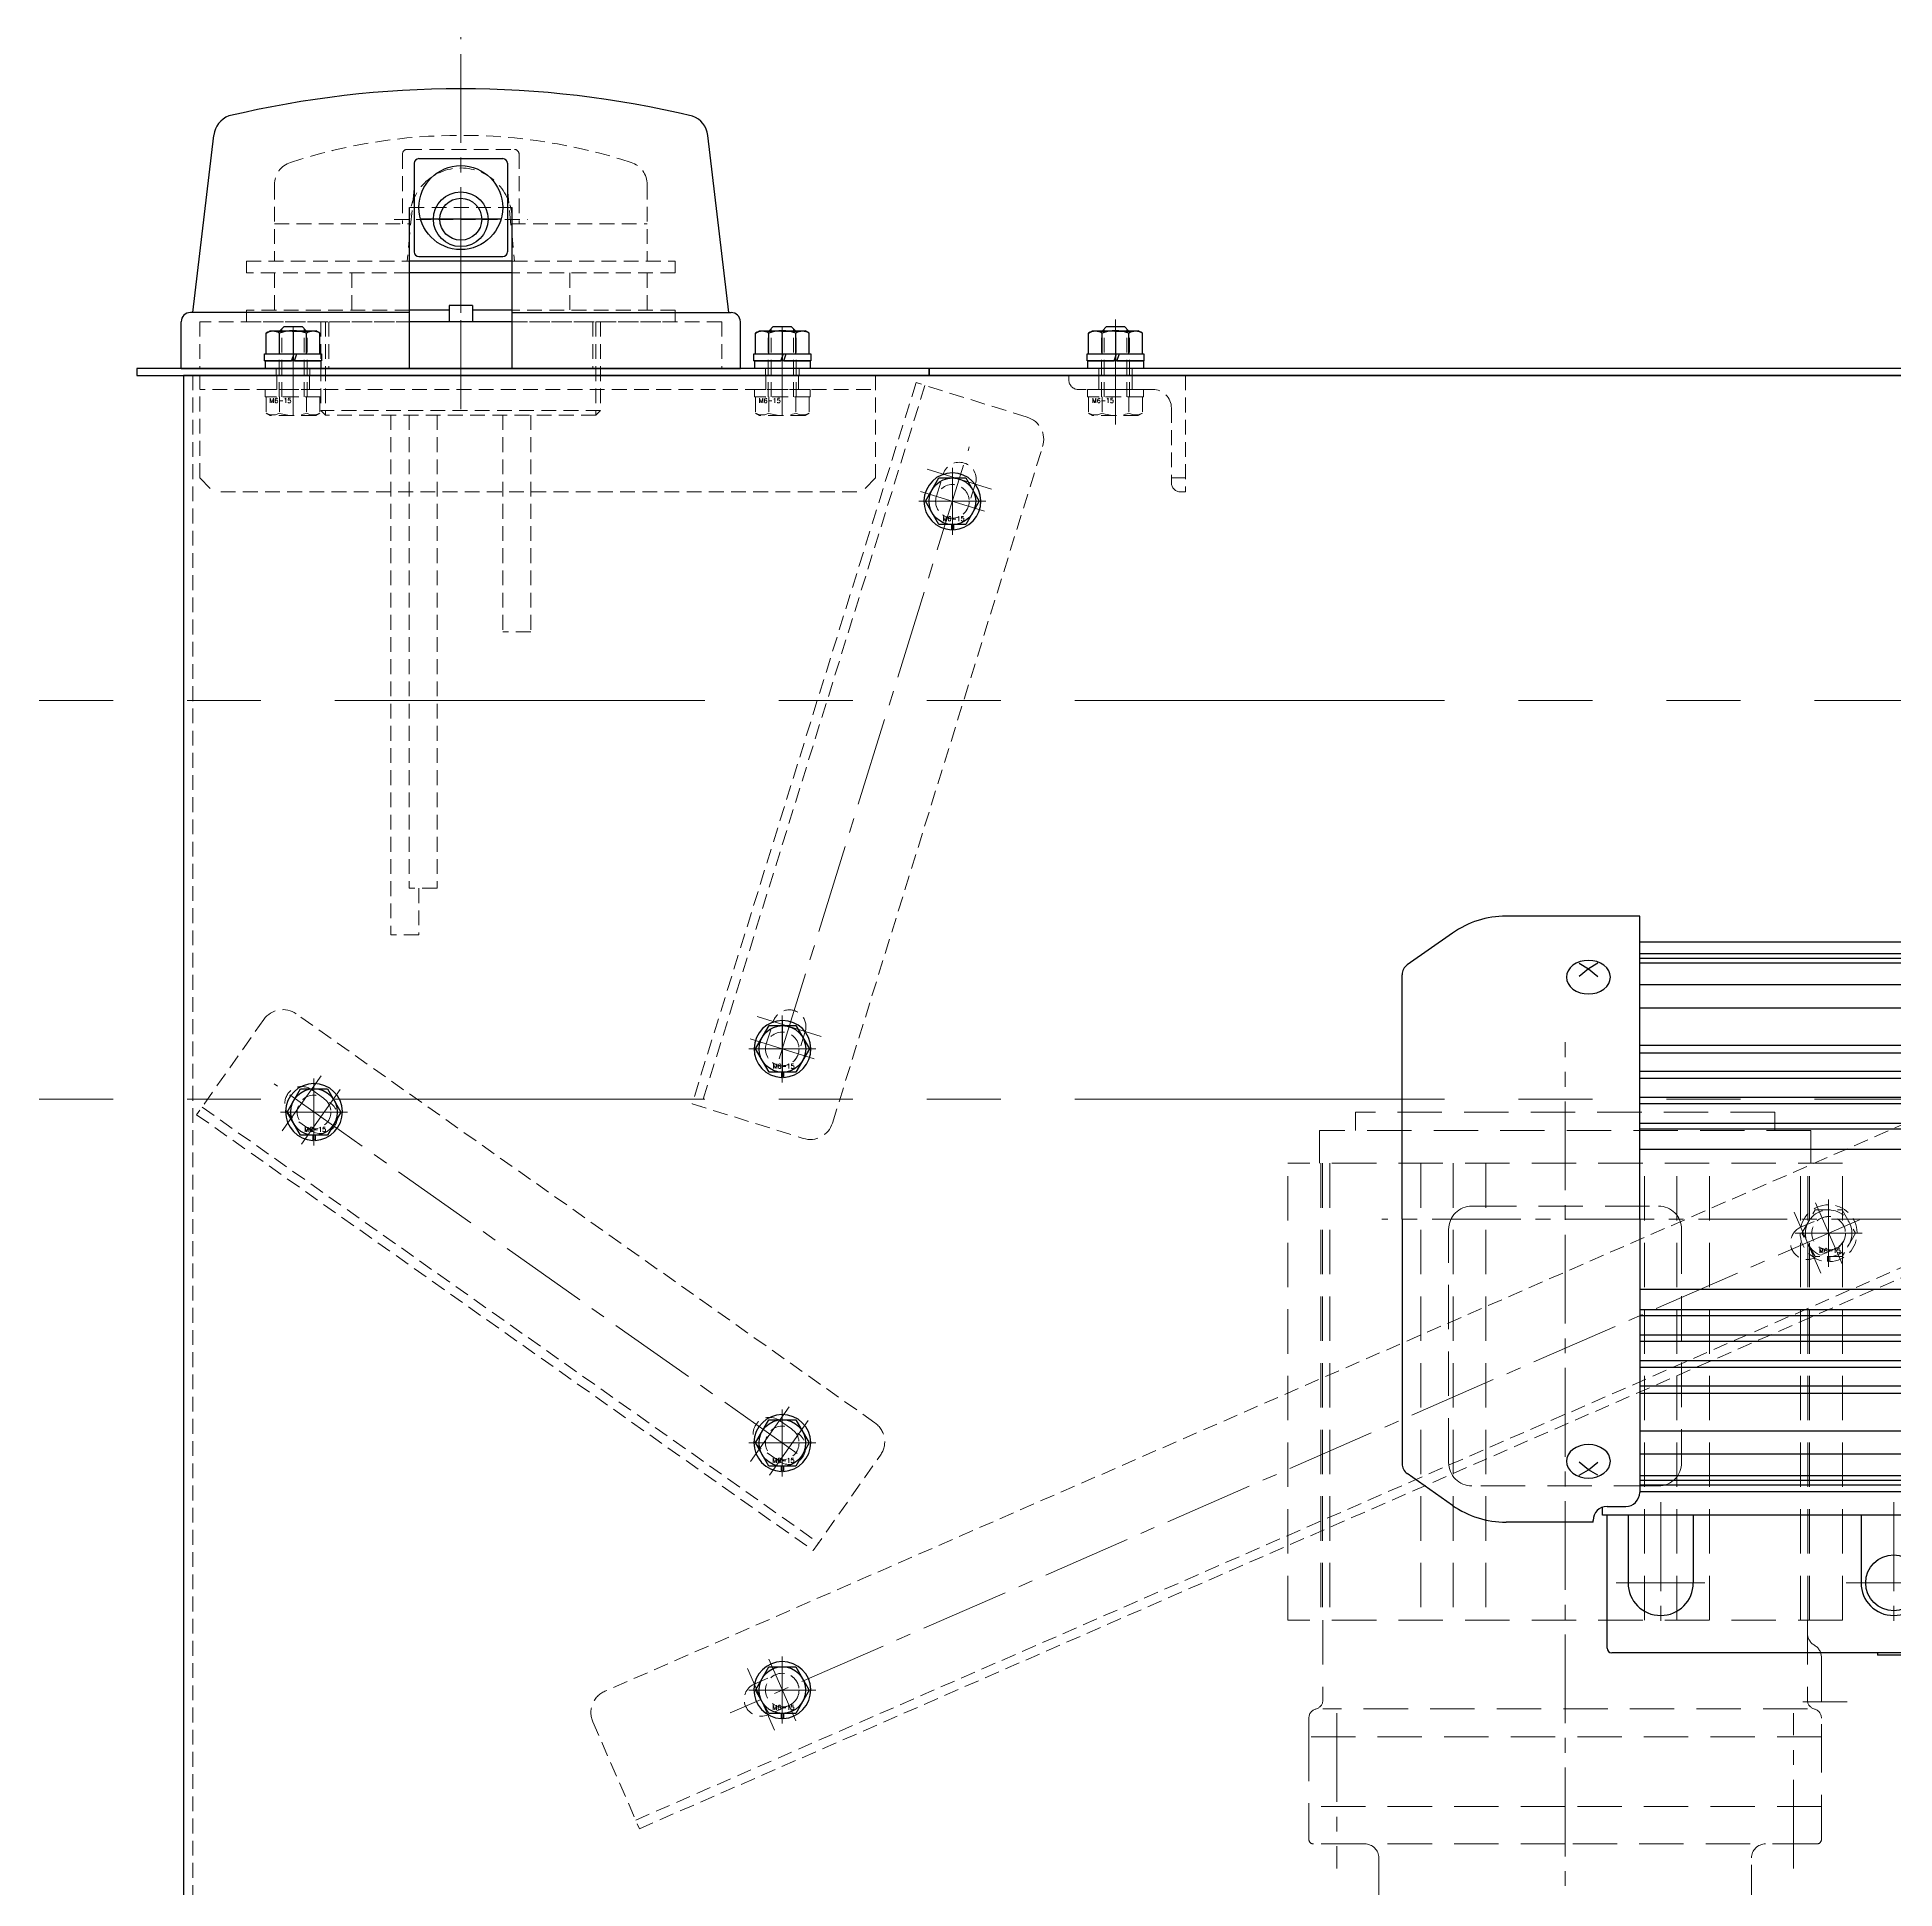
# Model space of a CAD drawing. Header units: millimetres. Extents: x 0 to 70370, y 0 to 11543.
# Drawn here: x 35754.9 to 36153.6, y 5348.5 to 5745.7 of the extents above; entities that cross this region are included whole.
import ezdxf

# ---------------------------------------------------------------- set-up
doc = ezdxf.new("R2010")
doc.units = ezdxf.units.MM
for name, pattern in [('CENTER2', [28.575, 19.05, -3.175, 3.175, -3.175]), ('HIDDEN2', [4.7625, 3.175, -1.5875]), ('PHANTOM2', [31.75, 15.875, -3.175, 3.175, -3.175, 3.175, -3.175])]:
    doc.linetypes.add(name, pattern=pattern)
for name, color, linetype, lineweight in [('01_外形線', 7, 'Continuous', 25), ('02_細線', 5, 'Continuous', 13), ('03_かくれ線', 6, 'HIDDEN2', 13), ('04_中心線', 1, 'CENTER2', 9), ('05_仮想線', 2, 'PHANTOM2', 13)]:
    doc.layers.add(name, color=color, linetype=linetype, lineweight=lineweight)
doc.styles.add('KSS_TXT', font='txt.shx', dxfattribs={"bigfont": 'extfont2.shx'})

# ---------------------------------------------------------------- blocks, each defined once
blk = doc.blocks.new('GM-SHYF-RH 0.4kW、1／160、＊＊V、60Hza')
at = {"layer": '01_外形線'}
for p, q in [((60, 72), (-105, 72)), ((60, 71), (-105, 71)), ((-84, 65.89), (-86.5, 64.44)), ((-86.5, 61.56), (-86.5, 64.44)), ((-84, 65.89), (-81.5, 64.44)), ((-81.5, 64.44), (-81.5, 61.56)), ((40, 65.89), (37.5, 64.44)), ((37.5, 61.56), (37.5, 64.44)), ((40, 65.89), (42.5, 64.44)), ((42.5, 64.44), (42.5, 61.56)), ((-117, 60), (-117, -92)), ((-116, 60), (-116, -92)), ((-84, 60.11), (-86.5, 61.56)), ((-81.5, 61.56), (-84, 60.11)), ((-68.09, 62.5), (24.09, 62.5)), ((24.09, 60.5), (-68.09, 60.5)), ((40, 60.11), (37.5, 61.56)), ((42.5, 61.56), (40, 60.11)), ((71, -92), (71, 60)), ((72, -92), (72, 60)), ((-242.5, 49), (-271.19, 49)), ((-242.5, -16), (-242.5, 49)), ((-282.67, 45.38), (-292.39, 38.57)), ((-145.5, 43.48), (-119.95, 43.94)), ((-242.5, 43.5), (-145.5, 43.5)), ((-242.5, 41), (-145.5, 41)), ((-242.5, 40), (-145.5, 40)), ((-175.5, 43.5), (-145.5, 43.5)), ((-145.5, -16), (-145.5, 43.5)), ((-145.5, 43.5), (-145.5, -16)), ((-139.5, 39.5), (-139.5, 40.5)), ((-128.5, -72.74), (-128.5, 40.74)), ((-293.5, -16), (-293.5, 36.44)), ((-255.5, 38.92), (-253.5, 37.74)), ((-253.5, 37.74), (-255.5, 36.09)), ((-251.5, 38.92), (-253.5, 37.74)), ((-253.5, 37.74), (-251.5, 36.09)), ((-242.5, 39), (-145.5, 39)), ((-139.5, 39.5), (-139.5, 39.1)), ((-136.5, 36.1), (-131.5, 36.1)), ((-242.5, 34.32), (-145.5, 34.32)), ((-117, 19.45), (-117, 33.23)), ((-107.5, -64.32), (-107.5, 32.32)), ((-105.5, 32.32), (-105.5, -64.32)), ((60.5, -64.32), (60.5, 32.32)), ((62.5, 32.32), (62.5, -64.32)), ((-242.5, 29.37), (-145.5, 29.37)), ((-136.5, 29.18), (-131.5, 29.18)), ((-139.5, 26.18), (-139.5, -16)), ((-242.5, 21.32), (-145.5, 21.32)), ((-136.5, 23), (-131.5, 23)), ((-5, 16.77), (-5, 20.8)), ((-5, 20.8), (5, 20.8)), ((5, 16.77), (5, 20.8)), ((-242.5, 19.71), (-145.5, 19.71)), ((-242.5, 15.75), (-145.5, 15.75)), ((-242.5, 14.28), (-145.5, 14.28)), ((-242.5, 10.19), (-145.5, 10.19)), ((-242.5, 8.83), (-145.5, 8.83)), ((-242.5, 4.64), (-145.5, 4.64)), ((-145.5, 4), (-139.5, 4)), ((-242.5, 3.37), (-145.5, 3.37)), ((-242.5, -1), (-145.5, -1)), ((-293.5, -16), (-293.5, -68.44)), ((-242.5, -16), (-242.5, -74.62)), ((-145.5, -16), (-145.5, -75.5)), ((-145.5, -75.5), (-145.5, -16)), ((-139.5, -58.18), (-139.5, -16)), ((-242.5, -31), (-145.5, -31)), ((-242.5, -35.37), (-145.5, -35.37)), ((-242.5, -36.64), (-145.5, -36.64)), ((-145.5, -36), (-139.5, -36)), ((-242.5, -40.83), (-145.5, -40.83)), ((-242.5, -42.19), (-145.5, -42.19)), ((-242.5, -46.28), (-145.5, -46.28)), ((-242.5, -47.75), (-145.5, -47.75)), ((-242.5, -51.71), (-145.5, -51.71)), ((-117, -51.45), (-117, -65.23)), ((-242.5, -53.32), (-145.5, -53.32)), ((-136.5, -55), (-131.5, -55)), ((-242.5, -61.37), (-145.5, -61.37)), ((-136.5, -61.18), (-131.5, -61.18)), ((-242.5, -66.32), (-145.5, -66.32)), ((-282.67, -77.38), (-292.39, -70.57)), ((-253.5, -69.74), (-255.5, -68.09)), ((-255.5, -70.92), (-253.5, -69.74)), ((-253.5, -69.74), (-251.5, -68.09)), ((-251.5, -70.92), (-253.5, -69.74)), ((-242.5, -71), (-145.5, -71)), ((-139.5, -71.5), (-139.5, -71.1)), ((-139.5, -71.5), (-139.5, -71.1)), ((-139.5, -71.5), (-139.5, -72.5)), ((-136.5, -68.1), (-131.5, -68.1)), ((-242.5, -72), (-145.5, -72)), ((-242.5, -73), (-145.5, -73)), ((-175.5, -74.5), (-242.5, -74.5)), ((-175.5, -79.5), (-175.5, -74.5)), ((-175.5, -75.5), (-145.5, -75.5)), ((-145.5, -75.48), (-119.95, -75.94)), ((-250.5, -79.5), (-250.5, -77.79)), ((-175.5, -79.5), (-250.5, -79.5)), ((-249.5, -77.62), (-245.5, -77.62)), ((-249.5, -108), (-249.5, -79.5)), ((-245, -79.5), (-245, -94)), ((-231, -79.5), (-231, -94)), ((-195, -79.5), (-195, -94)), ((-181, -79.5), (-181, -94)), ((-176.5, -108), (-176.5, -79.5)), ((-252.5, -81), (-271.19, -81)), ((-252.5, -81), (-252.5, -80.62)), ((-84, -92.11), (-86.5, -93.56)), ((-86.5, -96.44), (-86.5, -93.56)), ((-84, -92.11), (-81.5, -93.56)), ((-81.5, -93.56), (-81.5, -96.44)), ((-68.09, -92.5), (24.09, -92.5)), ((24.09, -94.5), (-68.09, -94.5)), ((40, -92.11), (37.5, -93.56)), ((37.5, -96.44), (37.5, -93.56)), ((40, -92.11), (42.5, -93.56)), ((42.5, -93.56), (42.5, -96.44)), ((-84, -97.89), (-86.5, -96.44)), ((-81.5, -96.44), (-84, -97.89)), ((40, -97.89), (37.5, -96.44)), ((42.5, -96.44), (40, -97.89)), ((-105, -103), (60, -103)), ((-105, -104), (60, -104)), ((-177.5, -109), (-248.5, -109)), ((-191.5, -109), (-191.5, -109.5)), ((-183.5, -109.5), (-191.5, -109.5)), ((-186, -109), (-186, -109.5)), ((-183.5, -109), (-183.5, -109.5))]:
    blk.add_line(p, q, dxfattribs=at)
for points in [[(-248.8, 35.92), (-248.89, 36.63), (-249.16, 37.3), (-249.59, 37.93), (-250.18, 38.47), (-250.89, 38.92), (-251.7, 39.25), (-252.58, 39.46), (-253.5, 39.53), (-254.42, 39.46), (-255.3, 39.25), (-256.11, 38.92), (-256.82, 38.47), (-257.41, 37.93), (-257.84, 37.3), (-258.11, 36.63), (-258.2, 35.92), (-258.11, 35.22), (-257.84, 34.54), (-257.41, 33.92), (-256.82, 33.38), (-256.11, 32.93), (-255.3, 32.59), (-254.42, 32.39), (-253.5, 32.32), (-252.58, 32.39), (-251.7, 32.59), (-250.89, 32.93), (-250.18, 33.38), (-249.59, 33.92), (-249.16, 34.54), (-248.89, 35.22)], [(-248.8, -67.92), (-248.89, -67.22), (-249.16, -66.54), (-249.59, -65.92), (-250.18, -65.38), (-250.89, -64.93), (-251.7, -64.59), (-252.58, -64.39), (-253.5, -64.32), (-254.42, -64.39), (-255.3, -64.59), (-256.11, -64.93), (-256.82, -65.38), (-257.41, -65.92), (-257.84, -66.54), (-258.11, -67.22), (-258.2, -67.92), (-258.11, -68.63), (-257.84, -69.3), (-257.41, -69.93), (-256.82, -70.47), (-256.11, -70.92), (-255.3, -71.25), (-254.42, -71.46), (-253.5, -71.53), (-252.58, -71.46), (-251.7, -71.25), (-250.89, -70.92), (-250.18, -70.47), (-249.59, -69.93), (-249.16, -69.3), (-248.89, -68.63)]]:
    blk.add_lwpolyline(points, close=True, dxfattribs=at)
for centre, radius in [((-84, 63), 5.5), ((-84, 63), 5), ((40, 63), 5.5), ((40, 63), 5), ((-102, 57), 10), ((-102, 57), 7), ((57, 57), 10), ((57, 57), 7), ((0, 0), 47.5), ((0, 0), 24), ((-102, -89), 10), ((57, -89), 10), ((-102, -89), 7), ((57, -89), 7), ((-188, -94), 6), ((-84, -95), 5.5), ((-84, -95), 5), ((40, -95), 5.5), ((40, -95), 5)]:
    blk.add_circle(centre, radius, dxfattribs=at)
for centre, radius, start, end in [((-105, 60), 12, 90, 180), ((60, 60), 12, 0, 90), ((-105, 60), 11, 90, 180), ((60, 60), 11, 0, 90), ((-68.09, 57), 5.5, 90, 159.3338), ((-68.09, 57), 3.5, 90, 159.3338), ((24.09, 57), 5.5, 20.6662, 90), ((24.09, 57), 3.5, 20.6662, 90), ((-84, 63), 13.5, 269.6249, 339.3338), ((-84, 63), 11.5, 269.6249, 339.3338), ((40, 63), 13.5, 200.6662, 266.9553), ((40, 63), 11.5, 200.6662, 266.9553), ((-271.19, 29), 20, 90, 125), ((-102, 57), 15.5, 279.2069, 328.412), ((-84.11, 46), 5.5, 89.6249, 148.412), ((-84.11, 46), 3.5, 89.6249, 148.412), ((39.1, 46.02), 3.5, 31.5123, 86.9553), ((39.1, 46.02), 5.5, 31.5123, 86.9553), ((57, 57), 17.5, 211.5123, 260.7931), ((57, 57), 15.5, 211.5123, 260.7931), ((-120, 46.94), 3, 271, 0), ((-102, 57), 17.5, 279.2069, 328.412), ((-142.5, 40.5), 3, 0, 90), ((-131.5, 40.74), 3, 0, 90.9812), ((-98, 32.32), 9.5, 99.2069, 180), ((53, 32.32), 9.5, 0, 80.7931), ((-290.9, 36.44), 2.6, 125, 180), ((-136.5, 39.1), 3, 180, 270), ((-131.5, 33.1), 3, 0, 90), ((-98, 32.32), 7.5, 99.2069, 180), ((53, 32.32), 7.5, 0, 80.7931), ((-136.5, 26.18), 3, 90, 180), ((-131.5, 26.18), 3, 0, 90), ((-136.5, 20), 3, 90, 180), ((0, 0), 17.5, 106.6015, 73.3985), ((-136.5, -52), 3, 180, 270), ((-136.5, -58.18), 3, 180, 270), ((-131.5, -58.18), 3, 270, 0), ((-131.5, -65.1), 3, 270, 0), ((-98, -64.32), 9.5, 180, 260.7931), ((-98, -64.32), 7.5, 180, 260.7931), ((53, -64.32), 7.5, 279.2069, 0), ((53, -64.32), 9.5, 279.2069, 0), ((-290.9, -68.44), 2.6, 180, 235), ((-136.5, -71.1), 3, 90, 180), ((-102, -89), 17.5, 31.586, 80.7931), ((57, -89), 17.5, 99.2069, 148.4898), ((-245.5, -74.62), 3, 270, 0), ((-142.5, -72.5), 3, 270, 0), ((-131.5, -72.74), 3, 269.0188, 0), ((-102, -89), 15.5, 31.586, 80.7931), ((57, -89), 15.5, 99.2069, 148.4898), ((-271.19, -61), 20, 235, 270), ((-249.5, -80.62), 3, 90, 180), ((-120, -78.94), 3, 0, 89), ((-84.11, -78), 5.5, 211.586, 270.3738), ((-84.11, -78), 3.5, 211.586, 270.3738), ((-84, -95), 13.5, 20.6684, 90.3738), ((-84, -95), 11.5, 20.6684, 90.3738), ((40, -95), 13.5, 93.046, 159.3316), ((40, -95), 11.5, 93.046, 159.3316), ((39.1, -78.02), 3.5, 273.046, 328.4898), ((39.1, -78.02), 5.5, 273.046, 328.4898), ((-68.09, -89), 5.5, 200.6684, 270), ((-68.09, -89), 3.5, 200.6684, 270), ((24.09, -89), 3.5, 270, 339.3316), ((24.09, -89), 5.5, 270, 339.3316), ((-238, -94), 7, 180, 0), ((-188, -94), 7, 180, 0), ((-105, -92), 12, 180, 270), ((-105, -92), 11, 180, 270), ((60, -92), 11, 270, 0), ((60, -92), 12, 270, 0), ((-248.5, -108), 1, 180, 270), ((-177.5, -108), 1, 270, 0)]:
    blk.add_arc(centre, radius, start, end, dxfattribs=at)
at = {"layer": '04_中心線'}
for p, q in [((-102, 69.46), (-102, 44.54)), ((-84, 70.38), (-84, 55.61)), ((40, 70.38), (40, 55.61)), ((57, 69.46), (57, 44.54)), ((0, 65.36), (0, -65.36)), ((-76.62, 63), (-91.38, 63)), ((47.38, 63), (32.62, 63)), ((-89.54, 57), (-114.46, 57)), ((69.46, 57), (44.54, 57)), ((65.36, 0), (-65.36, 0)), ((-96.56, -16), (-297.81, -16)), ((-238, -76.72), (-238, -104.7)), ((-188, -76.72), (-188, -104.7)), ((-102, -76.54), (-102, -101.46)), ((57, -76.54), (57, -101.46)), ((-84, -87.62), (-84, -102.39)), ((40, -87.62), (40, -102.39)), ((-89.54, -89), (-114.46, -89)), ((69.46, -89), (44.54, -89)), ((-247.59, -94), (-228.41, -94)), ((-198.19, -94), (-177.81, -94)), ((-76.62, -95), (-91.38, -95)), ((47.38, -95), (32.62, -95))]:
    blk.add_line(p, q, dxfattribs=at)

msp = doc.modelspace()

# ---------------------------------------------------------------- linework, layer by layer
for p, q in [((35834.846, 5674.679), (35834.846, 5709.179)), ((35856.846, 5674.679), (35856.846, 5709.179)), ((35856.846, 5684.679), (35834.846, 5684.679))]:
    msp.add_line(p, q)
at = {"layer": '01_外形線'}
for p, q in [((35788.346, 5686.679), (35792.846, 5724.679)), ((35903.346, 5686.679), (35898.846, 5724.679)), ((35835.846, 5718.679), (35835.846, 5699.679)), ((35836.846, 5719.679), (35854.846, 5719.679)), ((35855.846, 5718.679), (35855.846, 5699.679)), ((35854.492, 5706.679), (35837.346, 5706.679)), ((35856.846, 5697.679), (35834.846, 5697.679)), ((35836.846, 5698.679), (35854.846, 5698.679)), ((35856.846, 5695.179), (35834.846, 5695.179)), ((35834.846, 5686.679), (35787.846, 5686.679)), ((35848.346, 5688.179), (35843.346, 5688.179)), ((35843.346, 5688.179), (35843.346, 5684.679)), ((35848.346, 5688.179), (35848.346, 5684.679)), ((35856.846, 5687.179), (35848.346, 5687.179)), ((35856.846, 5686.679), (35903.846, 5686.679)), ((35785.846, 5674.679), (35785.846, 5684.679)), ((35804.072, 5682.275), (35804.946, 5682.779)), ((35804.072, 5677.779), (35804.072, 5682.275)), ((35804.946, 5682.779), (35814.746, 5682.779)), ((35806.959, 5677.679), (35806.959, 5682.175)), ((35807.046, 5682.779), (35807.846, 5683.579)), ((35811.846, 5683.579), (35807.846, 5683.579)), ((35809.846, 5682.679), (35809.846, 5677.679)), ((35812.646, 5682.779), (35811.846, 5683.579)), ((35812.733, 5677.779), (35812.733, 5682.275)), ((35815.619, 5682.275), (35814.746, 5682.779)), ((35815.619, 5677.779), (35815.619, 5682.275)), ((35905.846, 5674.679), (35905.846, 5684.679)), ((35909.072, 5682.275), (35909.946, 5682.779)), ((35909.072, 5677.779), (35909.072, 5682.275)), ((35909.946, 5682.779), (35919.746, 5682.779)), ((35911.959, 5677.679), (35911.959, 5682.175)), ((35912.046, 5682.779), (35912.846, 5683.579)), ((35916.846, 5683.579), (35912.846, 5683.579)), ((35914.846, 5682.679), (35914.846, 5677.679)), ((35917.646, 5682.779), (35916.846, 5683.579)), ((35917.733, 5677.779), (35917.733, 5682.275)), ((35920.619, 5682.275), (35919.746, 5682.779)), ((35920.619, 5677.779), (35920.619, 5682.275)), ((35980.572, 5682.275), (35981.446, 5682.779)), ((35980.572, 5677.779), (35980.572, 5682.275)), ((35981.446, 5682.779), (35991.246, 5682.779)), ((35983.459, 5677.679), (35983.459, 5682.175)), ((35983.546, 5682.779), (35984.346, 5683.579)), ((35988.346, 5683.579), (35984.346, 5683.579)), ((35986.346, 5682.679), (35986.346, 5677.679)), ((35989.146, 5682.779), (35988.346, 5683.579)), ((35989.233, 5677.779), (35989.233, 5682.275)), ((35992.119, 5682.275), (35991.246, 5682.779)), ((35992.119, 5677.779), (35992.119, 5682.275)), ((35803.746, 5677.779), (35810.092, 5677.779)), ((35803.746, 5676.279), (35803.746, 5677.779)), ((35804.072, 5677.779), (35815.619, 5677.779)), ((35809.546, 5676.279), (35810.092, 5677.779)), ((35809.846, 5677.779), (35809.846, 5676.279)), ((35810.146, 5676.279), (35810.692, 5677.779)), ((35810.692, 5677.779), (35815.946, 5677.779)), ((35815.946, 5677.779), (35815.946, 5676.279)), ((35908.746, 5677.779), (35915.092, 5677.779)), ((35908.746, 5676.279), (35908.746, 5677.779)), ((35909.072, 5677.779), (35920.619, 5677.779)), ((35914.546, 5676.279), (35915.092, 5677.779)), ((35914.846, 5677.779), (35914.846, 5676.279)), ((35915.146, 5676.279), (35915.692, 5677.779)), ((35915.692, 5677.779), (35920.946, 5677.779)), ((35920.946, 5677.779), (35920.946, 5676.279)), ((35980.246, 5677.779), (35986.592, 5677.779)), ((35980.246, 5676.279), (35980.246, 5677.779)), ((35980.572, 5677.779), (35992.119, 5677.779)), ((35986.046, 5676.279), (35986.592, 5677.779)), ((35986.346, 5677.779), (35986.346, 5676.279)), ((35986.646, 5676.279), (35987.192, 5677.779)), ((35987.192, 5677.779), (35992.446, 5677.779)), ((35992.446, 5677.779), (35992.446, 5676.279)), ((35785.846, 5674.679), (35905.846, 5674.679)), ((35786.346, 5673.179), (35786.346, 5328.179)), ((36181.346, 5673.179), (35786.346, 5673.179)), ((35803.746, 5676.279), (35809.546, 5676.279)), ((35815.846, 5676.279), (35803.846, 5676.279)), ((35803.846, 5676.279), (35803.846, 5674.679)), ((35815.846, 5674.679), (35803.846, 5674.679)), ((35810.146, 5676.279), (35815.946, 5676.279)), ((35815.846, 5676.279), (35815.846, 5674.679)), ((35908.746, 5676.279), (35914.546, 5676.279)), ((35920.846, 5676.279), (35908.846, 5676.279)), ((35908.846, 5676.279), (35908.846, 5674.679)), ((35920.846, 5674.679), (35908.846, 5674.679)), ((35915.146, 5676.279), (35920.946, 5676.279)), ((35920.846, 5676.279), (35920.846, 5674.679)), ((36508.346, 5674.679), (35946.346, 5674.679)), ((35946.346, 5674.679), (35946.346, 5673.179)), ((35946.346, 5673.179), (36508.346, 5673.179)), ((35980.246, 5676.279), (35986.046, 5676.279)), ((35992.346, 5676.279), (35980.346, 5676.279)), ((35980.346, 5676.279), (35980.346, 5674.679)), ((35992.346, 5674.679), (35980.346, 5674.679)), ((35986.646, 5676.279), (35992.446, 5676.279)), ((35992.346, 5676.279), (35992.346, 5674.679)), ((35945.572, 5646.179), (35948.459, 5651.179)), ((35948.459, 5651.179), (35954.233, 5651.179)), ((35954.233, 5651.179), (35957.119, 5646.179)), ((35948.459, 5641.179), (35945.572, 5646.179)), ((35957.119, 5646.179), (35954.233, 5641.179)), ((35954.233, 5641.179), (35948.459, 5641.179)), ((35951.121, 5641.179), (35951.121, 5640.083)), ((35951.571, 5641.179), (35951.571, 5640.083)), ((35909.105, 5528.71), (35911.992, 5533.71)), ((35911.992, 5533.71), (35917.766, 5533.71)), ((35917.766, 5533.71), (35920.652, 5528.71)), ((35911.992, 5523.71), (35909.105, 5528.71)), ((35920.652, 5528.71), (35917.766, 5523.71)), ((35917.766, 5523.71), (35911.992, 5523.71)), ((35914.654, 5523.71), (35914.654, 5522.614)), ((35915.104, 5523.71), (35915.104, 5522.614)), ((35808.572, 5515.179), (35811.459, 5520.179)), ((35811.459, 5520.179), (35817.233, 5520.179)), ((35817.233, 5520.179), (35820.119, 5515.179)), ((35811.459, 5510.179), (35808.572, 5515.179)), ((35820.119, 5515.179), (35817.233, 5510.179)), ((35817.233, 5510.179), (35811.459, 5510.179)), ((35814.121, 5510.179), (35814.121, 5509.083)), ((35814.571, 5510.179), (35814.571, 5509.083)), ((35909.072, 5444.179), (35911.959, 5449.179)), ((35911.959, 5449.179), (35917.733, 5449.179)), ((35917.733, 5449.179), (35920.619, 5444.179)), ((35911.959, 5439.179), (35909.072, 5444.179)), ((35920.619, 5444.179), (35917.733, 5439.179)), ((35917.733, 5439.179), (35911.959, 5439.179)), ((35914.621, 5439.179), (35914.621, 5438.083)), ((35915.071, 5439.179), (35915.071, 5438.083)), ((35909.072, 5391.179), (35911.959, 5396.179)), ((35911.959, 5396.179), (35917.733, 5396.179)), ((35917.733, 5396.179), (35920.619, 5391.179)), ((35911.959, 5386.179), (35909.072, 5391.179)), ((35920.619, 5391.179), (35917.733, 5386.179)), ((35917.733, 5386.179), (35911.959, 5386.179)), ((35914.621, 5386.179), (35914.621, 5385.083)), ((35915.071, 5386.179), (35915.071, 5385.083))]:
    msp.add_line(p, q, dxfattribs=at)
for points in [[(35843.346, 5687.179), (35834.846, 5687.179)], [(35946.346, 5674.679), (35776.346, 5674.679), (35776.346, 5673.179), (35946.346, 5673.179), (35946.346, 5674.679)]]:
    msp.add_lwpolyline(points, dxfattribs=at)
for centre, radius in [((35845.846, 5709.179), 9), ((35845.846, 5706.679), 5.866), ((35845.846, 5706.679), 4.5), ((35951.346, 5646.179), 5), ((35914.879, 5528.71), 5), ((35814.346, 5515.179), 5), ((35914.846, 5444.179), 5), ((35914.846, 5391.179), 5)]:
    msp.add_circle(centre, radius, dxfattribs=at)
for centre, radius, start, end in [((35845.782, 5520.244), 214.424, 76.56501, 103.39964), ((35797.813, 5724.137), 5, 110.14987, 173.41806), ((35893.879, 5724.106), 5, 6.58194, 69.85013), ((35836.846, 5718.679), 1, 90, 180), ((35854.846, 5718.679), 1, 0, 90), ((35836.846, 5699.679), 1, 180, 270), ((35854.846, 5699.679), 1, 270, 0), ((35787.846, 5684.679), 2, 90, 180), ((35903.846, 5684.679), 2, 0, 90), ((35805.516, 5679.775), 2.887, 60.00001, 119.99999), ((35809.846, 5674.265), 8.514, 70.18087, 109.81913), ((35814.176, 5679.775), 2.887, 60.00001, 119.99999), ((35910.516, 5679.775), 2.887, 60.00001, 119.99999), ((35914.846, 5674.265), 8.514, 70.18087, 109.81913), ((35919.176, 5679.775), 2.887, 60.00001, 119.99999), ((35982.016, 5679.775), 2.887, 60.00001, 119.99999), ((35986.346, 5674.265), 8.514, 70.18087, 109.81913), ((35990.676, 5679.775), 2.887, 60.00001, 119.99999), ((35951.346, 5646.179), 6.1, 272.11385, 267.88615), ((35951.346, 5646.179), 6, 267.8509, 272.11385), ((35914.879, 5528.71), 6.1, 272.11385, 267.88615), ((35914.879, 5528.71), 6, 267.8509, 272.11385), ((35814.346, 5515.179), 6.1, 272.11385, 267.88615), ((35814.346, 5515.179), 6, 267.8509, 272.11385), ((35914.846, 5444.179), 6.1, 272.11385, 267.88615), ((35914.846, 5444.179), 6, 267.8509, 272.11385), ((35914.846, 5391.179), 6.1, 272.11385, 267.88615), ((35914.846, 5391.179), 6, 267.8509, 272.11385)]:
    msp.add_arc(centre, radius, start, end, dxfattribs=at)
at = {"layer": '02_細線'}
for p, q in [((35807.446, 5683.179), (35807.446, 5682.779)), ((35812.246, 5683.179), (35812.246, 5682.779)), ((35912.446, 5683.179), (35912.446, 5682.779)), ((35917.246, 5683.179), (35917.246, 5682.779)), ((35983.946, 5683.179), (35983.946, 5682.779)), ((35988.746, 5683.179), (35988.746, 5682.779))]:
    msp.add_line(p, q, dxfattribs=at)
at = {"layer": '03_かくれ線'}
for p, q in [((35834.346, 5721.679), (35857.346, 5721.679)), ((35833.346, 5720.679), (35833.346, 5705.679)), ((35858.346, 5720.679), (35858.346, 5705.679)), ((35805.846, 5714.111), (35805.846, 5697.679)), ((35835.846, 5713.291), (35834.315, 5697.679)), ((35855.846, 5713.291), (35857.377, 5697.679)), ((35885.846, 5714.111), (35885.846, 5697.679)), ((35834.846, 5709.179), (35856.846, 5709.179)), ((35805.846, 5705.679), (35835.1, 5705.679)), ((35831.521, 5706.64), (35860.171, 5706.64)), ((35834.846, 5706.679), (35834.846, 5674.679)), ((35856.592, 5705.679), (35885.846, 5705.679)), ((35856.846, 5706.679), (35856.846, 5674.679)), ((35799.846, 5697.679), (35891.846, 5697.679)), ((35799.846, 5695.179), (35799.846, 5697.679)), ((35891.846, 5697.679), (35891.846, 5695.179)), ((35891.846, 5695.179), (35799.846, 5695.179)), ((35805.846, 5695.179), (35805.846, 5687.179)), ((35822.476, 5695.179), (35822.476, 5687.179)), ((35845.846, 5694.55), (35845.846, 5667.144)), ((35869.216, 5695.179), (35869.216, 5687.179)), ((35885.846, 5695.179), (35885.846, 5687.179)), ((35834.846, 5687.179), (35799.846, 5687.179)), ((35799.846, 5687.179), (35799.846, 5684.679)), ((35891.846, 5687.179), (35856.846, 5687.179)), ((35891.846, 5684.679), (35891.846, 5687.179)), ((35901.846, 5684.679), (35789.846, 5684.679)), ((35789.846, 5684.679), (35789.846, 5674.679)), ((35799.846, 5684.679), (35891.846, 5684.679)), ((35806.846, 5682.579), (35807.046, 5682.779)), ((35812.846, 5682.579), (35806.846, 5682.579)), ((35806.846, 5668.579), (35806.846, 5682.579)), ((35807.446, 5668.579), (35807.446, 5682.779)), ((35812.246, 5668.579), (35812.246, 5682.779)), ((35812.846, 5682.579), (35812.646, 5682.779)), ((35812.846, 5668.579), (35812.846, 5682.579)), ((35815.846, 5684.679), (35815.846, 5665.679)), ((35816.846, 5684.679), (35816.846, 5664.679)), ((35817.517, 5684.679), (35817.517, 5674.679)), ((35874.174, 5684.679), (35874.174, 5674.679)), ((35874.846, 5684.679), (35874.846, 5664.679)), ((35875.846, 5684.679), (35875.846, 5665.679)), ((35901.846, 5684.679), (35901.846, 5674.679)), ((35911.846, 5682.579), (35912.046, 5682.779)), ((35917.846, 5682.579), (35911.846, 5682.579)), ((35911.846, 5668.579), (35911.846, 5682.579)), ((35912.446, 5668.579), (35912.446, 5682.779)), ((35917.246, 5668.579), (35917.246, 5682.779)), ((35917.846, 5682.579), (35917.646, 5682.779)), ((35917.846, 5668.579), (35917.846, 5682.579)), ((35983.346, 5682.579), (35983.546, 5682.779)), ((35989.346, 5682.579), (35983.346, 5682.579)), ((35983.346, 5668.579), (35983.346, 5682.579)), ((35983.946, 5668.579), (35983.946, 5682.779)), ((35988.746, 5668.579), (35988.746, 5682.779)), ((35989.346, 5682.579), (35989.146, 5682.779)), ((35989.346, 5668.579), (35989.346, 5682.579)), ((35986.346, 5665.179), (35986.346, 5678.179)), ((35788.346, 5673.179), (35788.346, 5305.179)), ((35896.846, 5674.679), (35789.846, 5674.679)), ((35789.846, 5651.179), (35789.846, 5673.179)), ((35933.846, 5673.179), (35789.846, 5673.179)), ((35806.246, 5674.679), (35806.246, 5673.179)), ((35806.346, 5670.179), (35806.346, 5673.179)), ((35813.346, 5670.179), (35813.346, 5673.179)), ((35813.446, 5674.679), (35813.446, 5673.179)), ((35815.846, 5674.679), (35815.846, 5673.179)), ((35875.846, 5674.679), (35875.846, 5673.179)), ((35901.846, 5674.679), (35896.846, 5674.679)), ((35911.246, 5674.679), (35911.246, 5673.179)), ((35911.346, 5670.179), (35911.346, 5673.179)), ((35918.346, 5670.179), (35918.346, 5673.179)), ((35918.446, 5674.679), (35918.446, 5673.179)), ((35934.846, 5673.179), (35934.846, 5651.179)), ((36001.346, 5673.179), (35976.346, 5673.179)), ((35976.346, 5673.179), (35976.346, 5672.179)), ((35982.746, 5672.679), (35982.746, 5674.679)), ((35982.746, 5673.179), (35982.746, 5674.679)), ((35982.746, 5673.179), (35982.746, 5674.679)), ((35982.746, 5674.679), (35982.746, 5673.179)), ((35982.746, 5670.179), (35982.746, 5673.179)), ((35982.746, 5673.179), (35982.746, 5670.179)), ((35989.946, 5672.679), (35989.946, 5674.679)), ((35989.946, 5673.179), (35989.946, 5674.679)), ((35989.946, 5673.179), (35989.946, 5674.679)), ((35989.946, 5674.679), (35989.946, 5673.179)), ((35989.946, 5670.179), (35989.946, 5673.179)), ((35989.946, 5673.179), (35989.946, 5670.179)), ((36001.346, 5673.179), (36001.346, 5648.179)), ((35933.846, 5670.179), (35789.846, 5670.179)), ((35815.846, 5670.179), (35803.846, 5670.179)), ((35803.846, 5670.179), (35803.846, 5668.579)), ((35815.846, 5670.179), (35815.846, 5668.579)), ((35943.55, 5671.64), (35895.477, 5516.937)), ((35945.46, 5671.046), (35897.387, 5516.343)), ((35920.846, 5670.179), (35908.846, 5670.179)), ((35908.846, 5670.179), (35908.846, 5668.579)), ((35920.846, 5670.179), (35920.846, 5668.579)), ((35967.424, 5664.221), (35943.55, 5671.64)), ((35994.346, 5670.179), (35978.346, 5670.179)), ((35992.346, 5670.179), (35980.346, 5670.179)), ((35980.346, 5670.179), (35980.346, 5668.579)), ((35992.346, 5670.179), (35992.346, 5668.579)), ((35815.846, 5668.579), (35803.846, 5668.579)), ((35804.072, 5668.579), (35804.072, 5665.084)), ((35815.619, 5668.579), (35804.072, 5668.579)), ((35804.072, 5665.084), (35804.946, 5664.579)), ((35806.959, 5668.579), (35806.959, 5665.084)), ((35812.733, 5668.579), (35812.733, 5665.084)), ((35815.619, 5665.084), (35814.746, 5664.579)), ((35815.619, 5668.579), (35815.619, 5665.084)), ((35875.846, 5665.679), (35815.846, 5665.679)), ((35816.846, 5664.679), (35815.846, 5665.679)), ((35875.846, 5665.679), (35874.846, 5664.679)), ((35920.846, 5668.579), (35908.846, 5668.579)), ((35909.072, 5668.579), (35909.072, 5665.084)), ((35920.619, 5668.579), (35909.072, 5668.579)), ((35909.072, 5665.084), (35909.946, 5664.579)), ((35911.959, 5668.579), (35911.959, 5665.084)), ((35917.733, 5668.579), (35917.733, 5665.084)), ((35920.619, 5665.084), (35919.746, 5664.579)), ((35920.619, 5668.579), (35920.619, 5665.084)), ((35992.346, 5668.579), (35980.346, 5668.579)), ((35980.572, 5668.579), (35980.572, 5665.084)), ((35992.119, 5668.579), (35980.572, 5668.579)), ((35980.572, 5665.084), (35981.446, 5664.579)), ((35983.459, 5668.579), (35983.459, 5665.084)), ((35989.233, 5668.579), (35989.233, 5665.084)), ((35992.119, 5665.084), (35991.246, 5664.579)), ((35992.119, 5668.579), (35992.119, 5665.084)), ((35998.346, 5666.179), (35998.346, 5650.179)), ((35814.746, 5664.579), (35804.946, 5664.579)), ((35874.846, 5664.679), (35816.846, 5664.679)), ((35830.825, 5664.679), (35830.825, 5553.179)), ((35834.754, 5664.679), (35834.754, 5563.179)), ((35840.754, 5664.679), (35840.754, 5563.179)), ((35854.867, 5664.679), (35854.867, 5618.179)), ((35860.867, 5664.679), (35860.867, 5618.179)), ((35919.746, 5664.579), (35909.946, 5664.579)), ((35991.246, 5664.579), (35981.446, 5664.579)), ((35925.609, 5512.809), (35970.715, 5657.962)), ((35789.846, 5651.179), (35792.846, 5648.179)), ((35934.846, 5651.179), (35931.846, 5648.179)), ((35998.346, 5651.179), (36001.346, 5651.179)), ((35930.846, 5648.179), (35792.846, 5648.179)), ((36001.346, 5648.179), (36000.346, 5648.179)), ((35860.867, 5618.179), (35854.867, 5618.179)), ((35840.754, 5563.179), (35834.754, 5563.179)), ((35836.825, 5563.179), (35836.825, 5553.179)), ((35836.825, 5553.179), (35830.825, 5553.179)), ((35803.588, 5535.023), (35789.163, 5514.605)), ((35934.701, 5448.518), (35810.556, 5536.222)), ((35789.163, 5514.605), (35921.475, 5421.13)), ((35790.317, 5516.238), (35922.629, 5422.764)), ((35895.477, 5516.937), (35919.351, 5509.518)), ((36133.619, 5489.179), (36136.506, 5494.179)), ((36136.506, 5494.179), (36142.279, 5494.179)), ((36142.279, 5494.179), (36145.166, 5489.179)), ((35883.385, 5363.265), (36176.67, 5491.265)), ((36136.506, 5484.179), (36133.619, 5489.179)), ((36145.166, 5489.179), (36142.279, 5484.179)), ((36142.279, 5484.179), (36136.506, 5484.179)), ((36139.167, 5484.179), (36139.167, 5483.083)), ((36139.617, 5484.179), (36139.617, 5483.083)), ((35921.475, 5421.13), (35935.9, 5441.549))]:
    msp.add_line(p, q, dxfattribs=at)
at = {"layer": '03_かくれ線', "ltscale": 3, "transparency": 33554559}
for p, q in [((36127.846, 5515.18), (36037.846, 5515.18)), ((36037.846, 5515.18), (36037.846, 5511.18)), ((36127.846, 5511.18), (36127.846, 5515.18)), ((36135.596, 5511.18), (36030.096, 5511.18)), ((36030.096, 5504.179), (36030.096, 5511.18)), ((36135.596, 5511.18), (36135.596, 5504.179)), ((36142.346, 5504.179), (36023.346, 5504.179)), ((36023.346, 5406.179), (36023.346, 5504.179)), ((36030.418, 5504.179), (36030.418, 5406.179)), ((36030.737, 5504.179), (36030.737, 5406.179)), ((36032.315, 5504.179), (36032.315, 5406.179)), ((36051.847, 5504.179), (36051.847, 5406.179)), ((36058.847, 5504.179), (36058.847, 5406.179)), ((36065.847, 5504.179), (36065.847, 5406.179)), ((36099.845, 5406.179), (36099.845, 5504.179)), ((36106.845, 5406.179), (36106.845, 5504.179)), ((36113.845, 5406.179), (36113.845, 5504.179)), ((36133.377, 5406.179), (36133.377, 5504.179)), ((36134.955, 5406.179), (36134.955, 5504.179)), ((36135.274, 5406.179), (36135.274, 5504.179)), ((36142.346, 5406.179), (36142.346, 5504.179)), ((36062.846, 5494.99), (36102.846, 5494.99)), ((36057.846, 5439.99), (36057.846, 5489.99)), ((36107.846, 5489.99), (36107.846, 5439.99)), ((36102.846, 5434.99), (36062.846, 5434.99)), ((36142.346, 5406.179), (36023.346, 5406.179)), ((36030.846, 5406.179), (36030.846, 5389.052)), ((36134.846, 5406.179), (36134.846, 5389.052)), ((36137.846, 5398.179), (36137.846, 5381.179)), ((36134.846, 5387.179), (36030.846, 5387.179)), ((36143.345, 5388.679), (36130.248, 5388.679)), ((36027.846, 5385.179), (36027.846, 5381.179)), ((36137.846, 5381.179), (36027.846, 5381.179)), ((36027.846, 5381.179), (36027.846, 5359.179)), ((36137.846, 5359.179), (36137.846, 5381.179)), ((36082.846, 5366.179), (36027.846, 5366.179)), ((36137.846, 5366.179), (36082.846, 5366.179)), ((36082.846, 5358.179), (36028.846, 5358.179)), ((36136.846, 5358.179), (36082.846, 5358.179)), ((36042.846, 5355.179), (36042.846, 5344.179)), ((36122.846, 5344.179), (36122.846, 5355.179))]:
    msp.add_line(p, q, dxfattribs=at)
at = {"layer": '03_かくれ線'}
for points in [[(35949.392, 5652.022, -1), (35956.268, 5649.886), (35954.784, 5645.111, -1), (35947.908, 5647.248)], [(35912.892, 5534.563, -1), (35919.768, 5532.426), (35918.284, 5527.651, -1), (35911.408, 5529.788)], [(35809.625, 5514.107, -1), (35813.78, 5519.987), (35817.863, 5517.102, -1), (35813.709, 5511.222)], [(36167.47, 5512.344, 0.4142136), (36160.888, 5514.927), (35876.768, 5390.927, 0.4142136), (35874.185, 5384.345), (35884.185, 5361.432), (36177.47, 5489.432)], [(36136.263, 5483.848, -1), (36133.383, 5490.447), (36137.966, 5492.447, -1), (36140.846, 5485.848)], [(35910.084, 5443.135, -1), (35914.239, 5449.016), (35918.323, 5446.131, -1), (35914.168, 5440.25)], [(35911.703, 5385.88, -1), (35908.823, 5392.479), (35913.406, 5394.479, -1), (35916.286, 5387.88)]]:
    msp.add_lwpolyline(points, format="xyb", close=True, dxfattribs=at)
for centre, radius in [((35951.346, 5646.179), 3.6), ((35914.846, 5528.71), 3.6), ((35814.346, 5515.179), 3.6), ((36139.392, 5489.179), 5), ((36139.392, 5489.179), 3.6), ((35914.846, 5444.179), 3.6), ((35914.846, 5391.179), 3.6)]:
    msp.add_circle(centre, radius, dxfattribs=at)
for centre, radius, start, end in [((35845.846, 5606.894), 117.786, 71.9213, 108.0787), ((35834.346, 5720.679), 1, 90, 180), ((35857.346, 5720.679), 1, 0, 90), ((35810.846, 5714.111), 5, 108.0787, 180), ((35845.846, 5706.679), 11, 0, 180), ((35880.846, 5714.111), 5, 0, 71.9213), ((35978.346, 5672.179), 2, 180, 270), ((35994.346, 5666.179), 4, 0, 90), ((35805.516, 5667.584), 2.887, 240.00001, 299.99999), ((35809.846, 5673.094), 8.514, 250.18087, 289.81913), ((35814.176, 5667.584), 2.887, 240.00001, 299.99999), ((35910.516, 5667.584), 2.887, 240.00001, 299.99999), ((35914.846, 5673.094), 8.514, 250.18087, 289.81913), ((35919.176, 5667.584), 2.887, 240.00001, 299.99999), ((35982.016, 5667.584), 2.887, 240.00001, 299.99999), ((35986.346, 5673.094), 8.514, 250.18087, 289.81913), ((35990.676, 5667.584), 2.887, 240.00001, 299.99999), ((35965.94, 5659.446), 5, 342.73762, 72.73762), ((36000.346, 5650.179), 2, 180, 270), ((35807.671, 5532.138), 5, 54.76003, 144.76003), ((35920.835, 5514.293), 5, 252.73762, 342.73762), ((36139.392, 5489.179), 6.1, 272.11385, 267.88615), ((36139.392, 5489.179), 6, 267.8509, 272.11385), ((35931.816, 5444.434), 5, 324.76003, 54.76003)]:
    msp.add_arc(centre, radius, start, end, dxfattribs=at)
at = {"layer": '03_かくれ線', "ltscale": 3, "transparency": 33554559}
for centre, radius, start, end in [((36062.846, 5489.99), 5, 90, 180), ((36102.846, 5489.99), 5, 0, 90), ((36062.846, 5439.99), 5, 180, 270), ((36102.846, 5439.99), 5, 270, 0), ((36137.846, 5403.375), 3, 180, 239.99974), ((36134.846, 5398.179), 3, 0, 59.99974), ((36029.846, 5385.179), 2, 104.47729, 180), ((36028.846, 5389.052), 2, 284.47729, 0), ((36136.846, 5389.052), 2, 180, 255.52271), ((36135.846, 5385.179), 2, 0, 75.52271), ((36028.846, 5359.179), 1, 180, 270), ((36039.846, 5355.179), 3, 0, 90), ((36125.846, 5355.179), 3, 90, 180), ((36136.846, 5359.179), 1, 270, 0)]:
    msp.add_arc(centre, radius, start, end, dxfattribs=at)
at = {"layer": '04_中心線'}
for p, q in [((35845.846, 5665.918), (35845.846, 5745.74)), ((35986.346, 5685.179), (35986.346, 5662.679)), ((35809.846, 5683.579), (35809.846, 5664.579)), ((35914.846, 5683.579), (35914.846, 5664.579)), ((35986.346, 5662.679), (35986.346, 5684.679)), ((35986.346, 5665.679), (35986.346, 5684.679)), ((35986.346, 5663.179), (35986.346, 5684.679)), ((35986.346, 5683.579), (35986.346, 5664.579)), ((35809.846, 5667.679), (35809.846, 5680.179)), ((35809.846, 5665.179), (35809.846, 5678.179)), ((35845.846, 5667.679), (35845.846, 5680.179)), ((35914.846, 5667.679), (35914.846, 5680.179)), ((35914.846, 5665.179), (35914.846, 5678.179)), ((35986.346, 5664.679), (35986.346, 5677.679)), ((35914.193, 5526.619), (35954.966, 5657.83)), ((35945.954, 5653.091), (35959.705, 5648.818)), ((35951.346, 5638.979), (35951.346, 5653.379)), ((35951.346, 5652.279), (35951.346, 5640.079)), ((35958.546, 5646.179), (35944.146, 5646.179)), ((35944.47, 5648.316), (35958.222, 5644.043)), ((35945.246, 5646.179), (35957.446, 5646.179)), ((35909.454, 5535.631), (35923.205, 5531.358)), ((35914.846, 5521.51), (35914.846, 5535.91)), ((35914.879, 5534.81), (35914.879, 5522.61)), ((35907.97, 5530.856), (35921.656, 5526.604)), ((36082.846, 5041.179), (36082.846, 5530.18)), ((35922.046, 5528.71), (35907.646, 5528.71)), ((35908.779, 5528.71), (35920.979, 5528.71)), ((35807.548, 5511.166), (35815.857, 5522.928)), ((35814.346, 5507.979), (35814.346, 5522.379)), ((35918.042, 5441.921), (35805.822, 5521.201)), ((35811.632, 5508.281), (35819.94, 5520.042)), ((35814.346, 5521.279), (35814.346, 5509.079)), ((35821.546, 5515.179), (35807.146, 5515.179)), ((35808.246, 5515.179), (35820.446, 5515.179)), ((36137.69, 5480.58), (36131.957, 5493.715)), ((36142.272, 5482.58), (36136.54, 5495.715)), ((36139.392, 5481.979), (36139.392, 5496.379)), ((36139.392, 5495.279), (36139.392, 5483.079)), ((36145.991, 5492.059), (35903.664, 5386.299)), ((36146.592, 5489.179), (36132.192, 5489.179)), ((36133.292, 5489.179), (36145.492, 5489.179)), ((35908.007, 5440.195), (35916.316, 5451.956)), ((35914.846, 5436.979), (35914.846, 5451.379)), ((35914.846, 5450.279), (35914.846, 5438.079)), ((35912.091, 5437.31), (35920.36, 5449.015)), ((35922.046, 5444.179), (35907.646, 5444.179)), ((35908.746, 5444.179), (35920.946, 5444.179)), ((35914.846, 5383.979), (35914.846, 5398.379)), ((35913.143, 5382.58), (35907.383, 5395.778)), ((35917.726, 5384.58), (35911.966, 5397.778)), ((35914.846, 5397.279), (35914.846, 5385.079)), ((35922.046, 5391.179), (35907.646, 5391.179)), ((35908.746, 5391.179), (35920.946, 5391.179))]:
    msp.add_line(p, q, dxfattribs=at)
at = {"layer": '04_中心線', "transparency": 33554559}
for p, q in [((36033.846, 5386.248), (36033.846, 5352.91)), ((36131.846, 5352.91), (36131.846, 5386.248))]:
    msp.add_line(p, q, dxfattribs=at)
at = {"layer": '05_仮想線', "ltscale": 5}
for p, q in [((36533.222, 5603.448), (34345.112, 5603.448)), ((36533.222, 5517.901), (34345.112, 5517.901))]:
    msp.add_line(p, q, dxfattribs=at)

# ---------------------------------------------------------------- block references
msp.add_blockref('GM-SHYF-RH 0.4kW、1／160、＊＊V、60Hza', (36341.346, 5508.179))

# ---------------------------------------------------------------- texts
at = {"layer": '03_かくれ線', "style": 'KSS_TXT'}
for p in [(35804.797, 5667.289), (35909.797, 5667.289), (35981.297, 5667.289), (35949.248, 5641.95), (35912.78, 5524.481), (35812.248, 5510.95), (36137.294, 5484.95), (35912.748, 5439.95), (35912.748, 5386.95)]:
    msp.add_text('M6-15', height=1, dxfattribs=at).set_placement(p)

doc.saveas('drawing.dxf')
